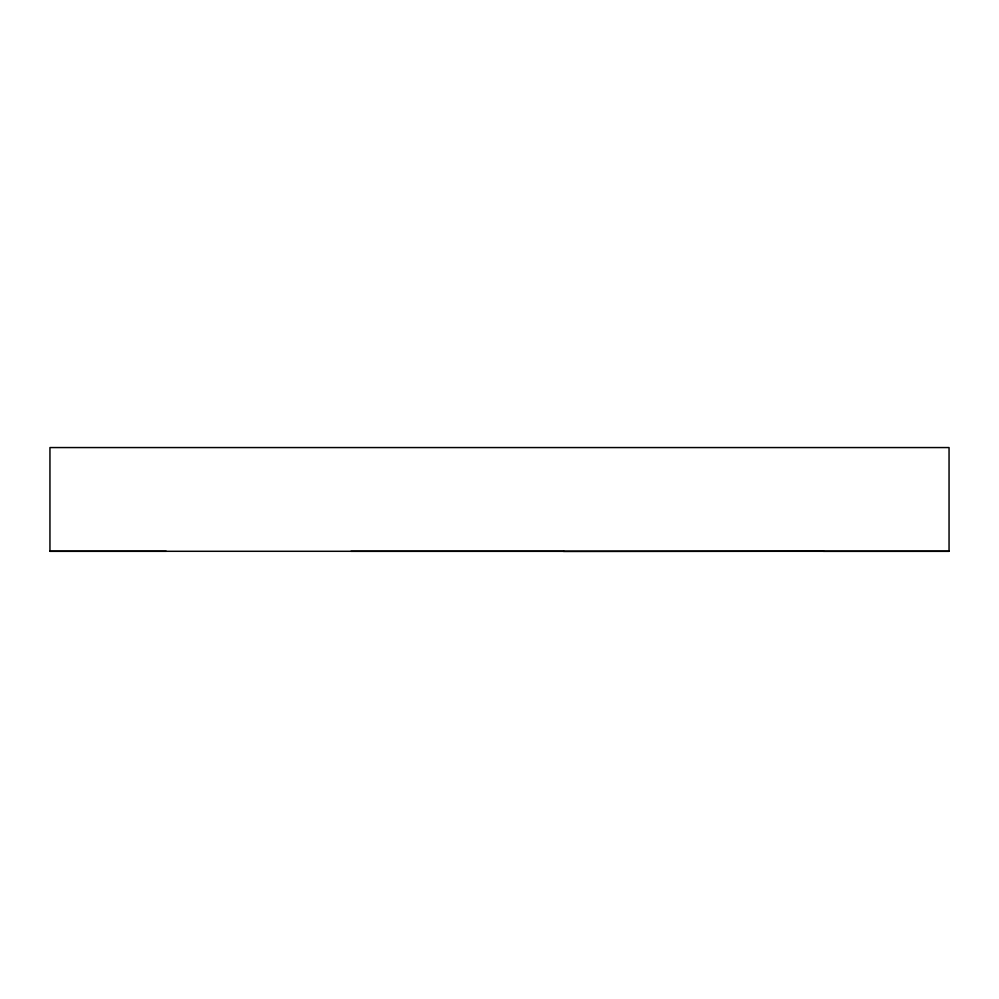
<?xml version="1.0" encoding="UTF-8"?>
<svg xmlns="http://www.w3.org/2000/svg" width="999" height="999" viewBox="0 0 999 999"><rect width="100%" height="100%" fill="white"/><g stroke="black" fill="none" stroke-linecap="round" stroke-linejoin="round"><path stroke-width="1.5" d="M350.974 551.311L563.911 551.286M563.598 551.436L823.651 551.211M823.401 551.323L949.05 551.298L949.05 447.564L49.95 447.564L49.95 551.298L949.05 551.298M49.95 551.298L166.221 551.286"/></g></svg>
